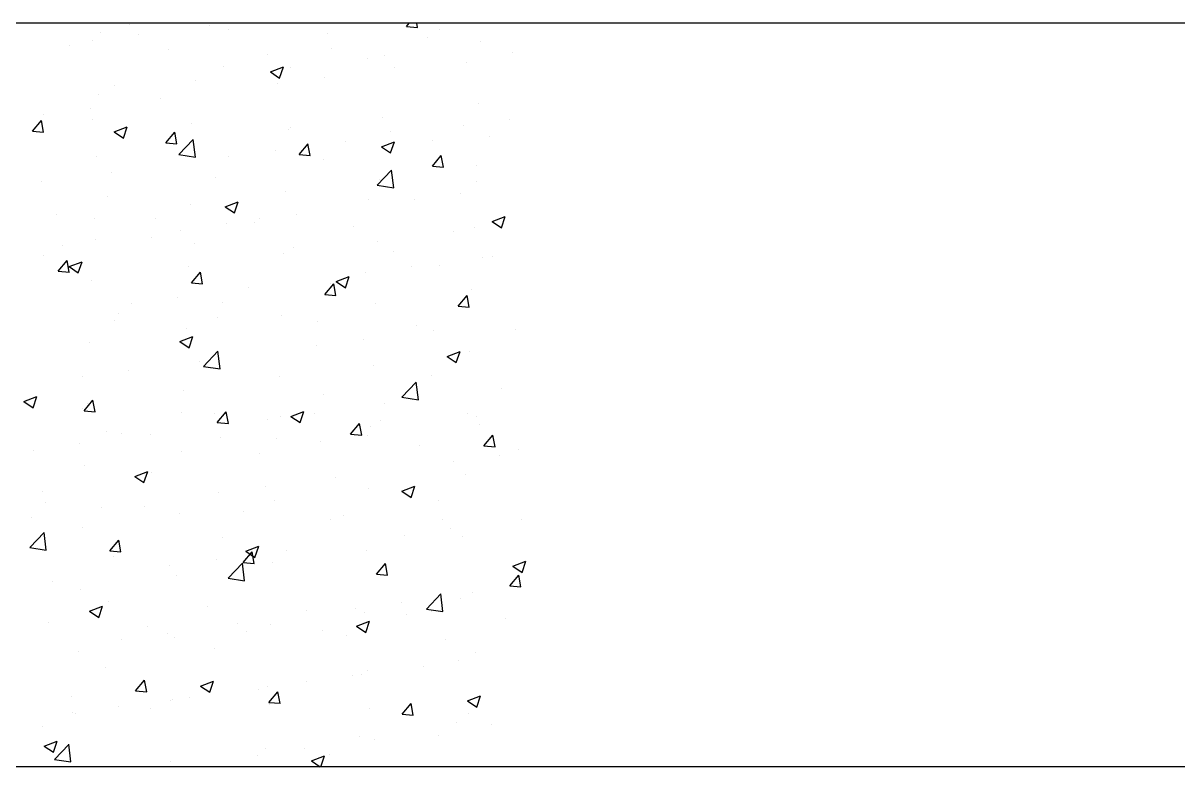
# Model space of a CAD drawing. Header units: millimetres. Extents: x 331487 to 517269, y 198509 to 399936.
# Drawn here: x 420806 to 421428, y 339696 to 340096 of the extents above; entities that cross this region are included whole.
import ezdxf

# ---------------------------------------------------------------- set-up
doc = ezdxf.new("R2010")
doc.units = ezdxf.units.MM
doc.header["$MEASUREMENT"] = 0
doc.layers.add('COLUMN', color=6, linetype='Continuous')

msp = doc.modelspace()

# ---------------------------------------------------------------- linework, layer by layer
at = {"layer": 'COLUMN'}
for p, q in [((448979.83, 340095.96), (420204.35, 340095.96)), ((448984.26, 339695.96), (420604.35, 339695.96))]:
    msp.add_line(p, q, dxfattribs=at)
at = {"layer": 'COLUMN', "color": 2, "linetype": 'Continuous'}
for p, q in [((420863.65, 340095.02), (420863.65, 340095.02)), ((421012.72, 340094.21), (421014.19, 340095.96)), ((421018.69, 340093.68), (421018.27, 340095.96)), ((420848.2, 340090.85), (420848.2, 340090.85)), ((420868.74, 340089.7), (420868.74, 340089.7)), ((420906.61, 340094.69), (420906.61, 340094.69)), ((420917.03, 340092.76), (420917.03, 340092.76)), ((420970.42, 340090.51), (420970.42, 340090.51)), ((421012.72, 340094.21), (421018.69, 340093.68)), ((421030.65, 340092.5), (421030.65, 340092.5)), ((420831.35, 340083.84), (420831.35, 340083.84)), ((420843.7, 340086.4), (420843.7, 340086.4)), ((420972.33, 340082.49), (420972.33, 340082.49)), ((421023.8, 340088.25), (421023.8, 340088.25)), ((421052.71, 340086), (421052.71, 340086)), ((420884.74, 340081.59), (420884.74, 340081.59)), ((420938.12, 340079.33), (420938.12, 340079.33)), ((420991.5, 340077.08), (420991.5, 340077.08)), ((421000.77, 340078.5), (421000.77, 340078.5)), ((421069.52, 340080.16), (421069.52, 340080.16)), ((420914.02, 340072.48), (420914.02, 340072.48)), ((420939.46, 340069.75), (420946.46, 340072.43)), ((420944.43, 340066.39), (420946.45, 340072.43)), ((420950.26, 340072.1), (420950.26, 340072.1)), ((421006.37, 340071.84), (421006.37, 340071.84)), ((421044.88, 340074.82), (421044.88, 340074.82)), ((420898.92, 340065.06), (420898.92, 340065.06)), ((420939.46, 340069.75), (420944.43, 340066.39)), ((420968.49, 340066.85), (420968.49, 340066.85)), ((420846.98, 340057.56), (420846.98, 340057.56)), ((420855.7, 340062.47), (420855.7, 340062.47)), ((420943.46, 340063.56), (420943.46, 340063.56)), ((420880.3, 340055.24), (420880.3, 340055.24)), ((421051.5, 340052.71), (421051.5, 340052.71)), ((420817.4, 340046.96), (420817.4, 340046.96)), ((420842.43, 340050.26), (420842.43, 340050.26)), ((420999.56, 340045.21), (420999.56, 340045.21)), ((420811.41, 340037.81), (420816.23, 340043.56)), ((420817.39, 340037.28), (420816.23, 340043.55)), ((420843.76, 340044.19), (420843.76, 340044.19)), ((420855.43, 340037.49), (420862.43, 340040.18)), ((420860.4, 340034.14), (420862.43, 340040.18)), ((420897.14, 340041.93), (420897.14, 340041.93)), ((420950.52, 340039.68), (420950.52, 340039.68)), ((421043.21, 340040.71), (421043.21, 340040.71)), ((421068.25, 340044.01), (421068.25, 340044.01)), ((420811.41, 340037.81), (420817.39, 340037.29)), ((420855.43, 340037.49), (420860.41, 340034.14)), ((420883.14, 340031.54), (420887.96, 340037.28)), ((420889.12, 340031.01), (420887.96, 340037.28)), ((420890.17, 340025.3), (420897.96, 340033.42)), ((420899.08, 340023.94), (420897.98, 340033.44)), ((420949.05, 340038.81), (420949.05, 340038.81)), ((421003.9, 340037.42), (421003.9, 340037.42)), ((421026.52, 340032.83), (421026.52, 340032.83)), ((421057.28, 340035.17), (421057.28, 340035.17)), ((420883.14, 340031.54), (420889.12, 340031.01)), ((420897.7, 340031.77), (420897.7, 340031.77)), ((420942.19, 340027.41), (420942.19, 340027.41)), ((420954.87, 340025.26), (420959.69, 340031.01)), ((420960.84, 340024.73), (420959.68, 340031)), ((420980.06, 340032.4), (420980.06, 340032.4)), ((420999.15, 340029.48), (421006.15, 340032.17)), ((420999.15, 340029.48), (421004.12, 340026.13)), ((421004.12, 340026.13), (421006.14, 340032.17)), ((420845.76, 340024.27), (420845.76, 340024.27)), ((420890.19, 340025.32), (420899.08, 340023.94)), ((420917.15, 340024.12), (420917.15, 340024.12)), ((420954.87, 340025.26), (420960.84, 340024.74)), ((420968.21, 340022.82), (420968.21, 340022.82)), ((421026.59, 340018.99), (421031.41, 340024.73)), ((421032.57, 340018.46), (421031.41, 340024.73)), ((420854, 340015.8), (420854, 340015.8)), ((420996.9, 340008.75), (421004.69, 340016.87)), ((421005.81, 340007.39), (421004.7, 340016.89)), ((421026.59, 340018.99), (421032.57, 340018.46)), ((421050.28, 340019.42), (421050.28, 340019.42)), ((420816.12, 340010.82), (420816.12, 340010.82)), ((420909.89, 340012.81), (420909.89, 340012.81)), ((420996.91, 340008.77), (421005.81, 340007.39)), ((420998.34, 340011.93), (420998.34, 340011.93)), ((421050.49, 340010.88), (421050.49, 340010.88)), ((420851.57, 340002.8), (420851.57, 340002.8)), ((420947.83, 340005.52), (420947.83, 340005.52)), ((421041.94, 340004.57), (421041.94, 340004.57)), ((420896.49, 339998.48), (420896.49, 339998.48)), ((420915.12, 339997.23), (420922.13, 339999.92)), ((420915.12, 339997.23), (420920.1, 339993.87)), ((420920.09, 339993.87), (420922.12, 339999.92)), ((420992.17, 340000.86), (420992.17, 340000.86)), ((421016.91, 340001.27), (421016.91, 340001.27)), ((420824.28, 339993.09), (420824.28, 339993.09)), ((420844.55, 339990.98), (420844.55, 339990.98)), ((420877.66, 339990.83), (420877.66, 339990.83)), ((420933.85, 339990.85), (420933.85, 339990.85)), ((420953.75, 339992.96), (420953.75, 339992.96)), ((421058.84, 339989.22), (421065.84, 339991.91)), ((421058.84, 339989.22), (421063.81, 339985.87)), ((421063.81, 339985.86), (421065.84, 339991.91)), ((420890.85, 339984.68), (420890.85, 339984.68)), ((420915.88, 339987.97), (420915.88, 339987.97)), ((420931.05, 339988.58), (420931.05, 339988.58)), ((420984.43, 339986.32), (420984.43, 339986.32)), ((421037.81, 339984.07), (421037.81, 339984.07)), ((421049.06, 339986.13), (421049.06, 339986.13)), ((420845.37, 339979.66), (420845.37, 339979.66)), ((420875.53, 339980.84), (420875.53, 339980.84)), ((420898.75, 339977.4), (420898.75, 339977.4)), ((420997.13, 339978.64), (420997.13, 339978.64)), ((420817.21, 339970.83), (420817.21, 339970.83)), ((420827.69, 339976.36), (420827.69, 339976.36)), ((420946.61, 339972.23), (420946.61, 339972.23)), ((420952.13, 339975.15), (420952.13, 339975.15)), ((421005.51, 339972.89), (421005.51, 339972.89)), ((421058.9, 339970.64), (421058.9, 339970.64)), ((420825.29, 339962.59), (420830.11, 339968.34)), ((420831.26, 339962.06), (420830.11, 339968.33)), ((420831.1, 339964.98), (420838.1, 339967.66)), ((420831.1, 339964.98), (420836.08, 339961.62)), ((420836.07, 339961.62), (420838.1, 339967.66)), ((420895.27, 339965.19), (420895.27, 339965.19)), ((421015.63, 339965.13), (421015.63, 339965.13)), ((421030.36, 339965.87), (421030.36, 339965.87)), ((421053.51, 339970.11), (421053.51, 339970.11)), ((420825.29, 339962.59), (420831.27, 339962.07)), ((420897.01, 339956.32), (420901.84, 339962.06)), ((420902.99, 339955.79), (420901.83, 339962.06)), ((420974.81, 339956.97), (420981.82, 339959.66)), ((420979.79, 339953.61), (420981.81, 339959.65)), ((420990.6, 339961.83), (420990.6, 339961.83)), ((420843.33, 339957.7), (420843.33, 339957.7)), ((420897.01, 339956.32), (420902.99, 339955.79)), ((420927.45, 339953.52), (420927.45, 339953.52)), ((420968.74, 339950.04), (420973.56, 339955.79)), ((420972.04, 339955.86), (420972.04, 339955.86)), ((420974.72, 339949.51), (420973.56, 339955.78)), ((420974.81, 339956.97), (420979.79, 339953.61)), ((421047.85, 339952.84), (421047.85, 339952.84)), ((420889.57, 339948.53), (420889.57, 339948.53)), ((420913.72, 339945.85), (420913.72, 339945.85)), ((420968.74, 339950.04), (420974.72, 339949.52)), ((421040.47, 339943.77), (421045.29, 339949.51)), ((421046.44, 339943.24), (421045.29, 339949.51)), ((420857.77, 339940), (420857.77, 339940)), ((420864.54, 339945.24), (420864.54, 339945.24)), ((420995.91, 339945.35), (420995.91, 339945.35)), ((421040.47, 339943.77), (421046.44, 339943.24)), ((420855.4, 339935.84), (420855.4, 339935.84)), ((420911.15, 339937.75), (420911.15, 339937.75)), ((420945.4, 339938.94), (420945.4, 339938.94)), ((420964.53, 339935.49), (420964.53, 339935.49)), ((420890.79, 339924.72), (420897.79, 339927.4)), ((420894.05, 339931.9), (420894.05, 339931.9)), ((420895.76, 339921.36), (420897.79, 339927.4)), ((421017.92, 339933.24), (421017.92, 339933.24)), ((421027.2, 339930.67), (421027.2, 339930.67)), ((421071.3, 339930.98), (421071.3, 339930.98)), ((420842.12, 339924.41), (420842.12, 339924.41)), ((420890.79, 339924.72), (420895.77, 339921.36)), ((420964.29, 339922.39), (420964.29, 339922.39)), ((420989.33, 339925.69), (420989.33, 339925.69)), ((420903.43, 339911.34), (420911.22, 339919.46)), ((420912.34, 339909.98), (420911.24, 339919.47)), ((421034.5, 339916.71), (421041.51, 339919.39)), ((421034.51, 339916.71), (421039.48, 339913.35)), ((421039.48, 339913.35), (421041.5, 339919.39)), ((421046.63, 339919.55), (421046.63, 339919.55)), ((420863.27, 339909.09), (420863.27, 339909.09)), ((420901.14, 339914.08), (420901.14, 339914.08)), ((420903.45, 339911.36), (420912.34, 339909.98)), ((420994.69, 339912.06), (420994.69, 339912.06)), ((420838.23, 339905.79), (420838.23, 339905.79)), ((420944.18, 339905.66), (420944.18, 339905.66)), ((421010.16, 339894.79), (421017.95, 339902.91)), ((421019.07, 339893.43), (421017.96, 339902.92)), ((421026.23, 339906.2), (421026.23, 339906.2)), ((420892.84, 339898.61), (420892.84, 339898.61)), ((420967.91, 339896.19), (420967.91, 339896.19)), ((421064.05, 339899.55), (421064.05, 339899.55)), ((420806.77, 339892.46), (420813.77, 339895.15)), ((420806.77, 339892.46), (420811.74, 339889.11)), ((420811.74, 339889.11), (420813.77, 339895.15)), ((420839.16, 339887.37), (420843.98, 339893.12)), ((420840.9, 339891.12), (420840.9, 339891.12)), ((420845.14, 339886.84), (420843.98, 339893.11)), ((421000.89, 339891.23), (421000.89, 339891.23)), ((421010.17, 339894.8), (421019.07, 339893.43)), ((420838.3, 339888.9), (420838.3, 339888.9)), ((420839.16, 339887.37), (420845.14, 339886.85)), ((420891.68, 339886.65), (420891.68, 339886.65)), ((420909.59, 339886.18), (420909.59, 339886.18)), ((420910.89, 339881.1), (420915.71, 339886.84)), ((420916.87, 339880.57), (420915.71, 339886.84)), ((420945.06, 339884.39), (420945.06, 339884.39)), ((420950.48, 339884.45), (420957.48, 339887.14)), ((420950.48, 339884.45), (420955.46, 339881.1)), ((420955.45, 339881.1), (420957.48, 339887.14)), ((420963.02, 339886.25), (420963.02, 339886.25)), ((421045.42, 339886.27), (421045.42, 339886.27)), ((421050.19, 339884.25), (421050.19, 339884.25)), ((420910.89, 339881.1), (420916.87, 339880.58)), ((420937.99, 339882.95), (420937.99, 339882.95)), ((420982.62, 339874.82), (420987.44, 339880.57)), ((420988.59, 339874.29), (420987.44, 339880.56)), ((420993.48, 339878.77), (420993.48, 339878.77)), ((420998.44, 339882.14), (420998.44, 339882.14)), ((421051.82, 339879.88), (421051.82, 339879.88)), ((420851.27, 339876.17), (420851.27, 339876.17)), ((420859.38, 339875.47), (420859.38, 339875.47)), ((420874.83, 339874.63), (420874.83, 339874.63)), ((420912.76, 339873.22), (420912.76, 339873.22)), ((420942.97, 339872.37), (420942.97, 339872.37)), ((420982.62, 339874.82), (420988.59, 339874.3)), ((420991.87, 339874.24), (420991.87, 339874.24)), ((421054.34, 339868.55), (421059.16, 339874.29)), ((421060.32, 339868.02), (421059.16, 339874.29)), ((420811.92, 339866.35), (420811.92, 339866.35)), ((420836.96, 339869.65), (420836.96, 339869.65)), ((420891.62, 339865.32), (420891.62, 339865.32)), ((420966.15, 339870.96), (420966.15, 339870.96)), ((421019.53, 339868.7), (421019.53, 339868.7)), ((421054.34, 339868.55), (421060.32, 339868.02)), ((421072.91, 339866.45), (421072.91, 339866.45)), ((420933.55, 339864.23), (420933.55, 339864.23)), ((421037.74, 339860.1), (421037.74, 339860.1)), ((421062.78, 339863.4), (421062.78, 339863.4)), ((420839.68, 339857.83), (420839.68, 339857.83)), ((420866.46, 339852.2), (420873.46, 339854.89)), ((420871.43, 339848.84), (420873.46, 339854.89)), ((420875.24, 339854.21), (420875.24, 339854.21)), ((421044.2, 339852.98), (421044.2, 339852.98)), ((420866.46, 339852.2), (420871.43, 339848.84)), ((420936.71, 339846.8), (420936.71, 339846.8)), ((420974.59, 339851.79), (420974.59, 339851.79)), ((421010.17, 339844.19), (421017.18, 339846.88)), ((421015.14, 339840.83), (421017.17, 339846.88)), ((420816.92, 339844.2), (420816.92, 339844.2)), ((420911.68, 339843.51), (420911.68, 339843.51)), ((420992.26, 339845.48), (420992.26, 339845.48)), ((421010.17, 339844.19), (421015.15, 339840.84)), ((420818.4, 339838.07), (420818.4, 339838.07)), ((420848.52, 339835.19), (420848.52, 339835.19)), ((420871.78, 339835.82), (420871.78, 339835.82)), ((420941.75, 339839.08), (420941.75, 339839.08)), ((421030.06, 339839.24), (421030.06, 339839.24)), ((420810.65, 339830.21), (420810.65, 339830.21)), ((420890.41, 339832.04), (420890.41, 339832.04)), ((420925.17, 339833.56), (420925.17, 339833.56)), ((420971.75, 339829.23), (420971.75, 339829.23)), ((420978.55, 339831.31), (420978.55, 339831.31)), ((421031.93, 339829.05), (421031.93, 339829.05)), ((421074.34, 339828.95), (421074.34, 339828.95)), ((420809.97, 339813.93), (420817.76, 339822.05)), ((420818.88, 339812.57), (420817.77, 339822.06)), ((420838.47, 339824.54), (420838.47, 339824.54)), ((421036.47, 339823.96), (421036.47, 339823.96)), ((420853.04, 339812.15), (420857.86, 339817.9)), ((420859.01, 339811.63), (420857.86, 339817.89)), ((420913.43, 339819.22), (420913.43, 339819.22)), ((421011.44, 339820.66), (421011.44, 339820.66)), ((421042.98, 339819.69), (421042.98, 339819.69)), ((420809.98, 339813.94), (420818.88, 339812.57)), ((420853.04, 339812.15), (420859.02, 339811.63)), ((420855.11, 339809.21), (420855.11, 339809.21)), ((420924.76, 339805.88), (420929.59, 339811.62)), ((420926.15, 339811.94), (420933.15, 339814.63)), ((420926.15, 339811.94), (420931.13, 339808.58)), ((420930.74, 339805.35), (420929.58, 339811.62)), ((420931.12, 339808.58), (420933.15, 339814.62)), ((420948.28, 339812.35), (420948.28, 339812.35)), ((420991.05, 339812.19), (420991.05, 339812.19)), ((420885.37, 339804.07), (420885.37, 339804.07)), ((420910.41, 339807.36), (420910.41, 339807.36)), ((420916.69, 339797.38), (420924.48, 339805.49)), ((420925.6, 339796.01), (420924.5, 339805.51)), ((420924.76, 339805.88), (420930.74, 339805.36)), ((420940.53, 339805.79), (420940.53, 339805.79)), ((420996.49, 339799.6), (421001.31, 339805.35)), ((421002.47, 339799.08), (421001.31, 339805.34)), ((421069.86, 339803.93), (421076.87, 339806.62)), ((421069.86, 339803.93), (421074.84, 339800.57)), ((421074.84, 339800.57), (421076.86, 339806.62)), ((420889.19, 339798.75), (420889.19, 339798.75)), ((420916.71, 339797.39), (420925.6, 339796.01)), ((420996.49, 339799.6), (421002.47, 339799.08)), ((421068.22, 339793.33), (421073.04, 339799.07)), ((421074.19, 339792.8), (421073.04, 339799.07)), ((420822.22, 339795.75), (420822.22, 339795.75)), ((420837.25, 339791.25), (420837.25, 339791.25)), ((421068.22, 339793.33), (421074.19, 339792.81)), ((420852.31, 339784.72), (420852.31, 339784.72)), ((421010.16, 339784.52), (421010.16, 339784.52)), ((421023.41, 339780.83), (421031.2, 339788.94)), ((421032.32, 339779.46), (421031.22, 339788.96)), ((421041.77, 339786.4), (421041.77, 339786.4)), ((421048.04, 339789.5), (421048.04, 339789.5)), ((420842.13, 339779.69), (420849.13, 339782.37)), ((420842.13, 339779.69), (420847.1, 339776.33)), ((420847.1, 339776.33), (420849.13, 339782.37)), ((420905.69, 339782.46), (420905.69, 339782.46)), ((420959.07, 339780.21), (420959.07, 339780.21)), ((420985.13, 339781.22), (420985.13, 339781.22)), ((420989.83, 339778.9), (420989.83, 339778.9)), ((421012.46, 339777.95), (421012.46, 339777.95)), ((421023.43, 339780.84), (421032.32, 339779.46)), ((421025.93, 339779.57), (421025.93, 339779.57)), ((420820.01, 339773.54), (420820.01, 339773.54)), ((420921.97, 339772.91), (420921.97, 339772.91)), ((420939.32, 339772.5), (420939.32, 339772.5)), ((420985.84, 339771.68), (420992.84, 339774.36)), ((420990.81, 339768.32), (420992.84, 339774.36)), ((421065.84, 339775.7), (421065.84, 339775.7)), ((420873.39, 339771.29), (420873.39, 339771.29)), ((420884.1, 339767.92), (420884.1, 339767.92)), ((420926.78, 339769.03), (420926.78, 339769.03)), ((420967.62, 339769.56), (420967.62, 339769.56)), ((420980.16, 339766.77), (420980.16, 339766.77)), ((420985.84, 339771.68), (420990.82, 339768.32)), ((420859.07, 339764.63), (420859.07, 339764.63)), ((420887.97, 339765.46), (420887.97, 339765.46)), ((420909.3, 339759.55), (420909.3, 339759.55)), ((421033.54, 339764.52), (421033.54, 339764.52)), ((420836.04, 339757.96), (420836.04, 339757.96)), ((421040.55, 339753.11), (421040.55, 339753.11)), ((421049.9, 339757.62), (421049.9, 339757.62)), ((420850.98, 339749.54), (420850.98, 339749.54)), ((420991.58, 339747.61), (420991.58, 339747.61)), ((421021.73, 339750.06), (421021.73, 339750.06)), ((420866.91, 339736.93), (420871.73, 339742.68)), ((420872.89, 339736.41), (420871.73, 339742.67)), ((420901.82, 339739.42), (420908.82, 339742.11)), ((420906.79, 339736.07), (420908.82, 339742.11)), ((420958.82, 339741.78), (420958.82, 339741.78)), ((420983.86, 339745.08), (420983.86, 339745.08)), ((420988.61, 339745.61), (420988.61, 339745.61)), ((420866.91, 339736.93), (420872.89, 339736.41)), ((420901.82, 339739.42), (420906.79, 339736.07)), ((420933.26, 339737.6), (420933.26, 339737.6)), ((420938.1, 339739.21), (420938.1, 339739.21)), ((420938.64, 339730.66), (420943.46, 339736.4)), ((420944.62, 339730.13), (420943.46, 339736.4)), ((420832.41, 339733.89), (420832.41, 339733.89)), ((420857.79, 339728.48), (420857.79, 339728.48)), ((420885.8, 339731.63), (420885.8, 339731.63)), ((420886.76, 339732.17), (420886.76, 339732.17)), ((420895.67, 339733.47), (420895.67, 339733.47)), ((420938.64, 339730.66), (420944.62, 339730.14)), ((420939.18, 339729.38), (420939.18, 339729.38)), ((421010.37, 339724.38), (421015.19, 339730.13)), ((421016.34, 339723.86), (421015.19, 339730.12)), ((421045.53, 339731.41), (421052.53, 339734.1)), ((421045.53, 339731.41), (421050.51, 339728.06)), ((421050.5, 339728.06), (421052.53, 339734.1)), ((420832.76, 339725.18), (420832.76, 339725.18)), ((420834.82, 339724.67), (420834.82, 339724.67)), ((420874.94, 339727.59), (420874.94, 339727.59)), ((420992.56, 339727.12), (420992.56, 339727.12)), ((421010.37, 339724.38), (421016.34, 339723.86)), ((421045.94, 339724.87), (421045.94, 339724.87)), ((420816.62, 339717.57), (420816.62, 339717.57)), ((421039.34, 339719.82), (421039.34, 339719.82)), ((421058.58, 339718.94), (421058.58, 339718.94)), ((420817.8, 339707.17), (420824.8, 339709.86)), ((420822.77, 339703.81), (420824.8, 339709.86)), ((420987.4, 339712.32), (420987.4, 339712.32)), ((420995.42, 339710.62), (420995.42, 339710.62)), ((421029.77, 339712.61), (421029.77, 339712.61)), ((420817.8, 339707.17), (420822.77, 339703.81)), ((420823.22, 339699.97), (420831.01, 339708.08)), ((420832.13, 339698.6), (420831.03, 339708.1)), ((420936.89, 339705.92), (420936.89, 339705.92)), ((420957.55, 339705.64), (420957.55, 339705.64)), ((420823.24, 339699.98), (420832.13, 339698.6)), ((420885.54, 339698.88), (420885.54, 339698.88)), ((420932.51, 339702.34), (420932.51, 339702.34)), ((420961.51, 339699.16), (420968.51, 339701.85)), ((420961.51, 339699.16), (420966.26, 339695.96)), ((420966.53, 339695.96), (420968.51, 339701.85)), ((420971.45, 339702.6), (420971.45, 339702.6))]:
    msp.add_line(p, q, dxfattribs=at)

doc.saveas('drawing.dxf')
